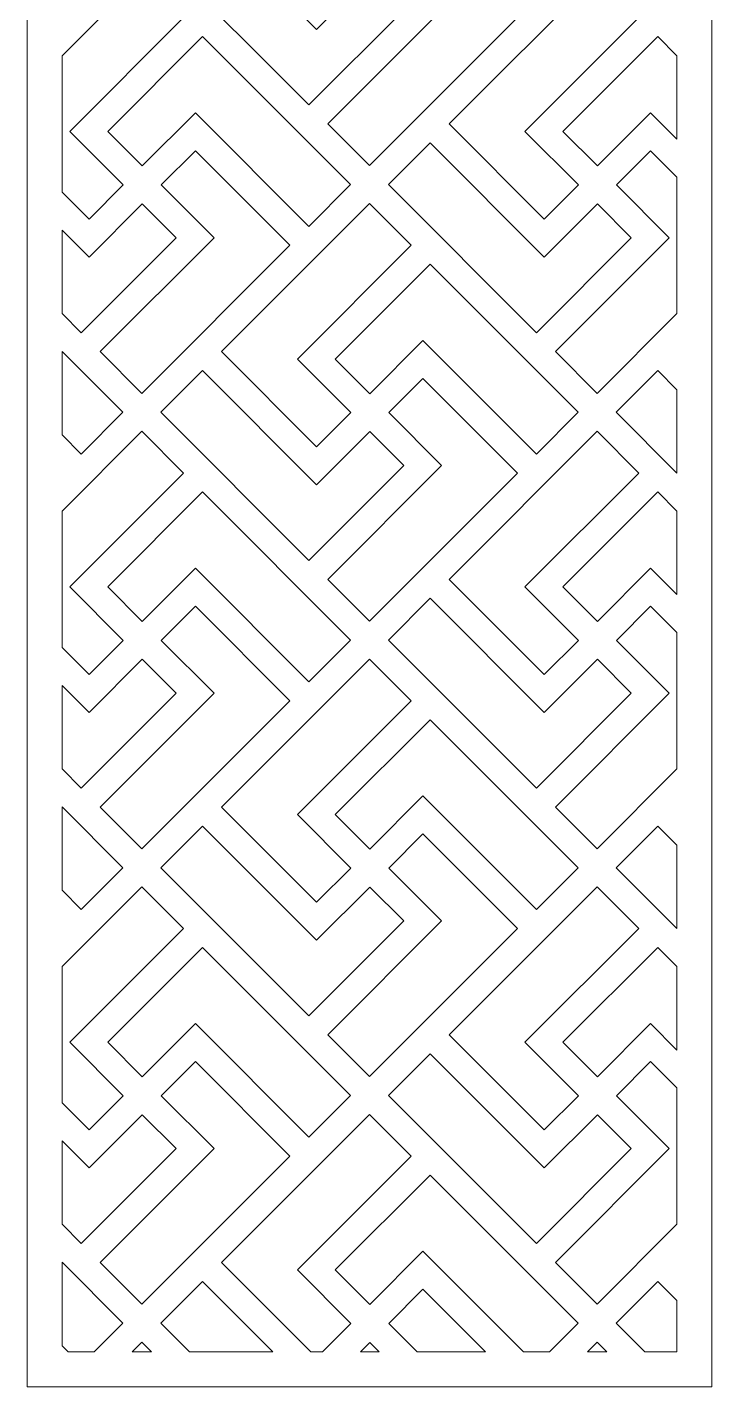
# Model space of a CAD drawing. Header units: centimetres. Extents: x -14 to -1.9, y -9.5 to 9.5.
# Drawn here: x -14.01 to -8.6, y -9.5 to 1.24 of the extents above; entities that cross this region are included whole.
import ezdxf

# ---------------------------------------------------------------- set-up
doc = ezdxf.new("R2010")
doc.units = ezdxf.units.CM
doc.header["$MEASUREMENT"] = 0
doc.layers.add('layer 1', color=7, linetype='Continuous')

msp = doc.modelspace()

# ---------------------------------------------------------------- linework, layer by layer
at = {"layer": 'layer 1', "color": 250, "lineweight": 9}
msp.add_open_spline([(-14.00925, 9.5), (-14.00925, 9.5), (-8.59617, 9.5), (-8.59617, 9.5), (-8.59617, 9.5), (-8.59617, 9.5), (-8.59617, -9.5), (-8.59617, -9.5), (-8.59617, -9.5), (-8.59617, -9.5), (-14.00925, -9.5), (-14.00925, -9.5), (-14.00925, -9.5), (-14.00925, -9.5), (-14.00925, 9.5), (-14.00925, 9.5)], degree=3, knots=[0, 0, 0, 0, 0.2, 0.2, 0.2, 0.2, 0.4, 0.4, 0.4, 0.4, 0.6, 0.6, 0.6, 0.6, 1, 1, 1, 1], dxfattribs=at)
at = {"layer": 'layer 1', "color": 7, "lineweight": 9}
for points, knots in [([(-12.62256, 2.12906), (-12.62256, 2.12906), (-12.95222, 1.79939), (-12.95222, 1.79939), (-12.95222, 1.79939), (-12.95222, 1.79939), (-11.78222, 0.62941), (-11.78222, 0.62941), (-11.78222, 0.62941), (-11.78222, 0.62941), (-11.03239, 1.37925), (-11.03239, 1.37925), (-11.03239, 1.37925), (-11.03239, 1.37925), (-11.30028, 1.64717), (-11.30028, 1.64717), (-11.30028, 1.64717), (-11.30028, 1.64717), (-11.72048, 1.22697), (-11.72048, 1.22697), (-11.72048, 1.22697), (-11.72048, 1.22697), (-12.62256, 2.12906), (-12.62256, 2.12906)], [0, 0, 0, 0, 0.14285714, 0.14285714, 0.14285714, 0.14285714, 0.28571429, 0.28571429, 0.28571429, 0.28571429, 0.42857143, 0.42857143, 0.42857143, 0.42857143, 0.57142857, 0.57142857, 0.57142857, 0.57142857, 0.71428571, 0.71428571, 0.71428571, 0.71428571, 1, 1, 1, 1]), ([(-11.30273, 0.14988), (-11.30273, 0.14988), (-10.13272, 1.31988), (-10.13272, 1.31988), (-10.13272, 1.31988), (-10.13272, 1.31988), (-10.88012, 2.06732), (-10.88012, 2.06732), (-10.88012, 2.06732), (-10.88012, 2.06732), (-11.15042, 1.79702), (-11.15042, 1.79702), (-11.15042, 1.79702), (-11.15042, 1.79702), (-10.73267, 1.37925), (-10.73267, 1.37925), (-10.73267, 1.37925), (-10.73267, 1.37925), (-11.63237, 0.47954), (-11.63237, 0.47954), (-11.63237, 0.47954), (-11.63237, 0.47954), (-11.30273, 0.14988), (-11.30273, 0.14988)], [0, 0, 0, 0, 0.14285714, 0.14285714, 0.14285714, 0.14285714, 0.28571429, 0.28571429, 0.28571429, 0.28571429, 0.42857143, 0.42857143, 0.42857143, 0.42857143, 0.57142857, 0.57142857, 0.57142857, 0.57142857, 0.71428571, 0.71428571, 0.71428571, 0.71428571, 1, 1, 1, 1]), ([(-13.73319, -0.05939), (-13.73319, -0.05939), (-13.73319, 1.01842), (-13.73319, 1.01842), (-13.73319, 1.01842), (-13.73319, 1.01842), (-13.10211, 1.64952), (-13.10211, 1.64952), (-13.10211, 1.64952), (-13.10211, 1.64952), (-12.77243, 1.31986), (-12.77243, 1.31986), (-12.77243, 1.31986), (-12.77243, 1.31986), (-13.67211, 0.4202), (-13.67211, 0.4202), (-13.67211, 0.4202), (-13.67211, 0.4202), (-13.24953, -0.00238), (-13.24953, -0.00238), (-13.24953, -0.00238), (-13.24953, -0.00238), (-13.51989, -0.2727), (-13.51989, -0.2727), (-13.51989, -0.2727), (-13.51989, -0.2727), (-13.73319, -0.05939), (-13.73319, -0.05939)], [0, 0, 0, 0, 0.125, 0.125, 0.125, 0.125, 0.25, 0.25, 0.25, 0.25, 0.375, 0.375, 0.375, 0.375, 0.5, 0.5, 0.5, 0.5, 0.625, 0.625, 0.625, 0.625, 0.75, 0.75, 0.75, 0.75, 1, 1, 1, 1]), ([(-9.17368, 1.31986), (-9.17368, 1.31986), (-9.50332, 1.64952), (-9.50332, 1.64952), (-9.50332, 1.64952), (-9.50332, 1.64952), (-10.67333, 0.47951), (-10.67333, 0.47951), (-10.67333, 0.47951), (-10.67333, 0.47951), (-9.92108, -0.2727), (-9.92108, -0.2727), (-9.92108, -0.2727), (-9.92108, -0.2727), (-9.65074, -0.00238), (-9.65074, -0.00238), (-9.65074, -0.00238), (-9.65074, -0.00238), (-10.07332, 0.4202), (-10.07332, 0.4202), (-10.07332, 0.4202), (-10.07332, 0.4202), (-9.17368, 1.31986), (-9.17368, 1.31986)], [0, 0, 0, 0, 0.14285714, 0.14285714, 0.14285714, 0.14285714, 0.28571429, 0.28571429, 0.28571429, 0.28571429, 0.42857143, 0.42857143, 0.42857143, 0.42857143, 0.57142857, 0.57142857, 0.57142857, 0.57142857, 0.71428571, 0.71428571, 0.71428571, 0.71428571, 1, 1, 1, 1]), ([(-11.4526, 0.00001), (-11.4526, 0.00001), (-12.62261, 1.16999), (-12.62261, 1.16999), (-12.62261, 1.16999), (-12.62261, 1.16999), (-13.37241, 0.4202), (-13.37241, 0.4202), (-13.37241, 0.4202), (-13.37241, 0.4202), (-13.09968, 0.14747), (-13.09968, 0.14747), (-13.09968, 0.14747), (-13.09968, 0.14747), (-12.67953, 0.56763), (-12.67953, 0.56763), (-12.67953, 0.56763), (-12.67953, 0.56763), (-11.78225, -0.32965), (-11.78225, -0.32965), (-11.78225, -0.32965), (-11.78225, -0.32965), (-11.4526, 0.00001), (-11.4526, 0.00001)], [0, 0, 0, 0, 0.14285714, 0.14285714, 0.14285714, 0.14285714, 0.28571429, 0.28571429, 0.28571429, 0.28571429, 0.42857143, 0.42857143, 0.42857143, 0.42857143, 0.57142857, 0.57142857, 0.57142857, 0.57142857, 0.71428571, 0.71428571, 0.71428571, 0.71428571, 1, 1, 1, 1]), ([(-8.8722, 1.01842), (-8.8722, 1.01842), (-8.8722, 0.35912), (-8.8722, 0.35912), (-8.8722, 0.35912), (-8.8722, 0.35912), (-9.08074, 0.56763), (-9.08074, 0.56763), (-9.08074, 0.56763), (-9.08074, 0.56763), (-9.50089, 0.14747), (-9.50089, 0.14747), (-9.50089, 0.14747), (-9.50089, 0.14747), (-9.77359, 0.4202), (-9.77359, 0.4202), (-9.77359, 0.4202), (-9.77359, 0.4202), (-9.02379, 1.16999), (-9.02379, 1.16999), (-9.02379, 1.16999), (-9.02379, 1.16999), (-8.8722, 1.01842), (-8.8722, 1.01842)], [0, 0, 0, 0, 0.14285714, 0.14285714, 0.14285714, 0.14285714, 0.28571429, 0.28571429, 0.28571429, 0.28571429, 0.42857143, 0.42857143, 0.42857143, 0.42857143, 0.57142857, 0.57142857, 0.57142857, 0.57142857, 0.71428571, 0.71428571, 0.71428571, 0.71428571, 1, 1, 1, 1]), ([(-10.82315, 0.32965), (-10.82315, 0.32965), (-11.15282, 0.00001), (-11.15282, 0.00001), (-11.15282, 0.00001), (-11.15282, 0.00001), (-9.98284, -1.17), (-9.98284, -1.17), (-9.98284, -1.17), (-9.98284, -1.17), (-9.23299, -0.42015), (-9.23299, -0.42015), (-9.23299, -0.42015), (-9.23299, -0.42015), (-9.50089, -0.15225), (-9.50089, -0.15225), (-9.50089, -0.15225), (-9.50089, -0.15225), (-9.92108, -0.57242), (-9.92108, -0.57242), (-9.92108, -0.57242), (-9.92108, -0.57242), (-10.82315, 0.32965), (-10.82315, 0.32965)], [0, 0, 0, 0, 0.14285714, 0.14285714, 0.14285714, 0.14285714, 0.28571429, 0.28571429, 0.28571429, 0.28571429, 0.42857143, 0.42857143, 0.42857143, 0.42857143, 0.57142857, 0.57142857, 0.57142857, 0.57142857, 0.71428571, 0.71428571, 0.71428571, 0.71428571, 1, 1, 1, 1]), ([(-13.43177, -1.31985), (-13.43177, -1.31985), (-13.10211, -1.6495), (-13.10211, -1.6495), (-13.10211, -1.6495), (-13.10211, -1.6495), (-11.9321, -0.47952), (-11.9321, -0.47952), (-11.9321, -0.47952), (-11.9321, -0.47952), (-12.67953, 0.26792), (-12.67953, 0.26792), (-12.67953, 0.26792), (-12.67953, 0.26792), (-12.94983, -0.00238), (-12.94983, -0.00238), (-12.94983, -0.00238), (-12.94983, -0.00238), (-12.53205, -0.42015), (-12.53205, -0.42015), (-12.53205, -0.42015), (-12.53205, -0.42015), (-13.43177, -1.31985), (-13.43177, -1.31985)], [0, 0, 0, 0, 0.14285714, 0.14285714, 0.14285714, 0.14285714, 0.28571429, 0.28571429, 0.28571429, 0.28571429, 0.42857143, 0.42857143, 0.42857143, 0.42857143, 0.57142857, 0.57142857, 0.57142857, 0.57142857, 0.71428571, 0.71428571, 0.71428571, 0.71428571, 1, 1, 1, 1]), ([(-8.8722, 0.0594), (-8.8722, 0.0594), (-8.8722, -1.01841), (-8.8722, -1.01841), (-8.8722, -1.01841), (-8.8722, -1.01841), (-9.50332, -1.6495), (-9.50332, -1.6495), (-9.50332, -1.6495), (-9.50332, -1.6495), (-9.83297, -1.31985), (-9.83297, -1.31985), (-9.83297, -1.31985), (-9.83297, -1.31985), (-8.93325, -0.42015), (-8.93325, -0.42015), (-8.93325, -0.42015), (-8.93325, -0.42015), (-9.35104, -0.00238), (-9.35104, -0.00238), (-9.35104, -0.00238), (-9.35104, -0.00238), (-9.08074, 0.26791), (-9.08074, 0.26791), (-9.08074, 0.26791), (-9.08074, 0.26791), (-8.8722, 0.0594), (-8.8722, 0.0594)], [0, 0, 0, 0, 0.125, 0.125, 0.125, 0.125, 0.25, 0.25, 0.25, 0.25, 0.375, 0.375, 0.375, 0.375, 0.5, 0.5, 0.5, 0.5, 0.625, 0.625, 0.625, 0.625, 0.75, 0.75, 0.75, 0.75, 1, 1, 1, 1]), ([(-13.73319, -1.01841), (-13.73319, -1.01841), (-13.73319, -0.35911), (-13.73319, -0.35911), (-13.73319, -0.35911), (-13.73319, -0.35911), (-13.51989, -0.57242), (-13.51989, -0.57242), (-13.51989, -0.57242), (-13.51989, -0.57242), (-13.09968, -0.15225), (-13.09968, -0.15225), (-13.09968, -0.15225), (-13.09968, -0.15225), (-12.83177, -0.42015), (-12.83177, -0.42015), (-12.83177, -0.42015), (-12.83177, -0.42015), (-13.5816, -1.17), (-13.5816, -1.17), (-13.5816, -1.17), (-13.5816, -1.17), (-13.73319, -1.01841), (-13.73319, -1.01841)], [0, 0, 0, 0, 0.14285714, 0.14285714, 0.14285714, 0.14285714, 0.28571429, 0.28571429, 0.28571429, 0.28571429, 0.42857143, 0.42857143, 0.42857143, 0.42857143, 0.57142857, 0.57142857, 0.57142857, 0.57142857, 0.71428571, 0.71428571, 0.71428571, 0.71428571, 1, 1, 1, 1]), ([(-10.97306, -0.47954), (-10.97306, -0.47954), (-11.30273, -0.14989), (-11.30273, -0.14989), (-11.30273, -0.14989), (-11.30273, -0.14989), (-12.4727, -1.31988), (-12.4727, -1.31988), (-12.4727, -1.31988), (-12.4727, -1.31988), (-11.72048, -2.0721), (-11.72048, -2.0721), (-11.72048, -2.0721), (-11.72048, -2.0721), (-11.45015, -1.80177), (-11.45015, -1.80177), (-11.45015, -1.80177), (-11.45015, -1.80177), (-11.8727, -1.3792), (-11.8727, -1.3792), (-11.8727, -1.3792), (-11.8727, -1.3792), (-10.97306, -0.47954), (-10.97306, -0.47954)], [0, 0, 0, 0, 0.14285714, 0.14285714, 0.14285714, 0.14285714, 0.28571429, 0.28571429, 0.28571429, 0.28571429, 0.42857143, 0.42857143, 0.42857143, 0.42857143, 0.57142857, 0.57142857, 0.57142857, 0.57142857, 0.71428571, 0.71428571, 0.71428571, 0.71428571, 1, 1, 1, 1]), ([(-9.6532, -1.79941), (-9.6532, -1.79941), (-10.8232, -0.6294), (-10.8232, -0.6294), (-10.8232, -0.6294), (-10.8232, -0.6294), (-11.573, -1.3792), (-11.573, -1.3792), (-11.573, -1.3792), (-11.573, -1.3792), (-11.30028, -1.65192), (-11.30028, -1.65192), (-11.30028, -1.65192), (-11.30028, -1.65192), (-10.88012, -1.23176), (-10.88012, -1.23176), (-10.88012, -1.23176), (-10.88012, -1.23176), (-9.98284, -2.12905), (-9.98284, -2.12905), (-9.98284, -2.12905), (-9.98284, -2.12905), (-9.6532, -1.79941), (-9.6532, -1.79941)], [0, 0, 0, 0, 0.14285714, 0.14285714, 0.14285714, 0.14285714, 0.28571429, 0.28571429, 0.28571429, 0.28571429, 0.42857143, 0.42857143, 0.42857143, 0.42857143, 0.57142857, 0.57142857, 0.57142857, 0.57142857, 0.71428571, 0.71428571, 0.71428571, 0.71428571, 1, 1, 1, 1]), ([(-13.73319, -1.97748), (-13.73319, -1.97748), (-13.73319, -1.3182), (-13.73319, -1.3182), (-13.73319, -1.3182), (-13.73319, -1.3182), (-13.25202, -1.79941), (-13.25202, -1.79941), (-13.25202, -1.79941), (-13.25202, -1.79941), (-13.58166, -2.12905), (-13.58166, -2.12905), (-13.58166, -2.12905), (-13.58166, -2.12905), (-13.73319, -1.97748), (-13.73319, -1.97748)], [0, 0, 0, 0, 0.2, 0.2, 0.2, 0.2, 0.4, 0.4, 0.4, 0.4, 0.6, 0.6, 0.6, 0.6, 1, 1, 1, 1]), ([(-12.95222, -1.79941), (-12.95222, -1.79941), (-11.78222, -2.96939), (-11.78222, -2.96939), (-11.78222, -2.96939), (-11.78222, -2.96939), (-11.03239, -2.21955), (-11.03239, -2.21955), (-11.03239, -2.21955), (-11.03239, -2.21955), (-11.30028, -1.95162), (-11.30028, -1.95162), (-11.30028, -1.95162), (-11.30028, -1.95162), (-11.72048, -2.37183), (-11.72048, -2.37183), (-11.72048, -2.37183), (-11.72048, -2.37183), (-12.62256, -1.46973), (-12.62256, -1.46973), (-12.62256, -1.46973), (-12.62256, -1.46973), (-12.95222, -1.79941), (-12.95222, -1.79941)], [0, 0, 0, 0, 0.14285714, 0.14285714, 0.14285714, 0.14285714, 0.28571429, 0.28571429, 0.28571429, 0.28571429, 0.42857143, 0.42857143, 0.42857143, 0.42857143, 0.57142857, 0.57142857, 0.57142857, 0.57142857, 0.71428571, 0.71428571, 0.71428571, 0.71428571, 1, 1, 1, 1]), ([(-8.8722, -1.6213), (-8.8722, -1.6213), (-8.8722, -2.28058), (-8.8722, -2.28058), (-8.8722, -2.28058), (-8.8722, -2.28058), (-9.35344, -1.79941), (-9.35344, -1.79941), (-9.35344, -1.79941), (-9.35344, -1.79941), (-9.02379, -1.46973), (-9.02379, -1.46973), (-9.02379, -1.46973), (-9.02379, -1.46973), (-8.8722, -1.6213), (-8.8722, -1.6213)], [0, 0, 0, 0, 0.2, 0.2, 0.2, 0.2, 0.4, 0.4, 0.4, 0.4, 0.6, 0.6, 0.6, 0.6, 1, 1, 1, 1]), ([(-11.63237, -3.11926), (-11.63237, -3.11926), (-11.30273, -3.4489), (-11.30273, -3.4489), (-11.30273, -3.4489), (-11.30273, -3.4489), (-10.13272, -2.2789), (-10.13272, -2.2789), (-10.13272, -2.2789), (-10.13272, -2.2789), (-10.88012, -1.53146), (-10.88012, -1.53146), (-10.88012, -1.53146), (-10.88012, -1.53146), (-11.15042, -1.80177), (-11.15042, -1.80177), (-11.15042, -1.80177), (-11.15042, -1.80177), (-10.73267, -2.21955), (-10.73267, -2.21955), (-10.73267, -2.21955), (-10.73267, -2.21955), (-11.63237, -3.11926), (-11.63237, -3.11926)], [0, 0, 0, 0, 0.14285714, 0.14285714, 0.14285714, 0.14285714, 0.28571429, 0.28571429, 0.28571429, 0.28571429, 0.42857143, 0.42857143, 0.42857143, 0.42857143, 0.57142857, 0.57142857, 0.57142857, 0.57142857, 0.71428571, 0.71428571, 0.71428571, 0.71428571, 1, 1, 1, 1]), ([(-13.73319, -3.65818), (-13.73319, -3.65818), (-13.73319, -2.58036), (-13.73319, -2.58036), (-13.73319, -2.58036), (-13.73319, -2.58036), (-13.10211, -1.94928), (-13.10211, -1.94928), (-13.10211, -1.94928), (-13.10211, -1.94928), (-12.77243, -2.27892), (-12.77243, -2.27892), (-12.77243, -2.27892), (-12.77243, -2.27892), (-13.67211, -3.1786), (-13.67211, -3.1786), (-13.67211, -3.1786), (-13.67211, -3.1786), (-13.24953, -3.60118), (-13.24953, -3.60118), (-13.24953, -3.60118), (-13.24953, -3.60118), (-13.51989, -3.8715), (-13.51989, -3.8715), (-13.51989, -3.8715), (-13.51989, -3.8715), (-13.73319, -3.65818), (-13.73319, -3.65818)], [0, 0, 0, 0, 0.125, 0.125, 0.125, 0.125, 0.25, 0.25, 0.25, 0.25, 0.375, 0.375, 0.375, 0.375, 0.5, 0.5, 0.5, 0.5, 0.625, 0.625, 0.625, 0.625, 0.75, 0.75, 0.75, 0.75, 1, 1, 1, 1]), ([(-9.17368, -2.27892), (-9.17368, -2.27892), (-9.50332, -1.94928), (-9.50332, -1.94928), (-9.50332, -1.94928), (-9.50332, -1.94928), (-10.67333, -3.11929), (-10.67333, -3.11929), (-10.67333, -3.11929), (-10.67333, -3.11929), (-9.92108, -3.8715), (-9.92108, -3.8715), (-9.92108, -3.8715), (-9.92108, -3.8715), (-9.65074, -3.60118), (-9.65074, -3.60118), (-9.65074, -3.60118), (-9.65074, -3.60118), (-10.07332, -3.1786), (-10.07332, -3.1786), (-10.07332, -3.1786), (-10.07332, -3.1786), (-9.17368, -2.27892), (-9.17368, -2.27892)], [0, 0, 0, 0, 0.14285714, 0.14285714, 0.14285714, 0.14285714, 0.28571429, 0.28571429, 0.28571429, 0.28571429, 0.42857143, 0.42857143, 0.42857143, 0.42857143, 0.57142857, 0.57142857, 0.57142857, 0.57142857, 0.71428571, 0.71428571, 0.71428571, 0.71428571, 1, 1, 1, 1]), ([(-11.4526, -3.59878), (-11.4526, -3.59878), (-12.62261, -2.42881), (-12.62261, -2.42881), (-12.62261, -2.42881), (-12.62261, -2.42881), (-13.37241, -3.1786), (-13.37241, -3.1786), (-13.37241, -3.1786), (-13.37241, -3.1786), (-13.09968, -3.45133), (-13.09968, -3.45133), (-13.09968, -3.45133), (-13.09968, -3.45133), (-12.67953, -3.03117), (-12.67953, -3.03117), (-12.67953, -3.03117), (-12.67953, -3.03117), (-11.78225, -3.92845), (-11.78225, -3.92845), (-11.78225, -3.92845), (-11.78225, -3.92845), (-11.4526, -3.59878), (-11.4526, -3.59878)], [0, 0, 0, 0, 0.14285714, 0.14285714, 0.14285714, 0.14285714, 0.28571429, 0.28571429, 0.28571429, 0.28571429, 0.42857143, 0.42857143, 0.42857143, 0.42857143, 0.57142857, 0.57142857, 0.57142857, 0.57142857, 0.71428571, 0.71428571, 0.71428571, 0.71428571, 1, 1, 1, 1]), ([(-8.8722, -2.58036), (-8.8722, -2.58036), (-8.8722, -3.23968), (-8.8722, -3.23968), (-8.8722, -3.23968), (-8.8722, -3.23968), (-9.08074, -3.03117), (-9.08074, -3.03117), (-9.08074, -3.03117), (-9.08074, -3.03117), (-9.50089, -3.45133), (-9.50089, -3.45133), (-9.50089, -3.45133), (-9.50089, -3.45133), (-9.77359, -3.1786), (-9.77359, -3.1786), (-9.77359, -3.1786), (-9.77359, -3.1786), (-9.02379, -2.42881), (-9.02379, -2.42881), (-9.02379, -2.42881), (-9.02379, -2.42881), (-8.8722, -2.58036), (-8.8722, -2.58036)], [0, 0, 0, 0, 0.14285714, 0.14285714, 0.14285714, 0.14285714, 0.28571429, 0.28571429, 0.28571429, 0.28571429, 0.42857143, 0.42857143, 0.42857143, 0.42857143, 0.57142857, 0.57142857, 0.57142857, 0.57142857, 0.71428571, 0.71428571, 0.71428571, 0.71428571, 1, 1, 1, 1]), ([(-11.15282, -3.59878), (-11.15282, -3.59878), (-9.98284, -4.76879), (-9.98284, -4.76879), (-9.98284, -4.76879), (-9.98284, -4.76879), (-9.23299, -4.01893), (-9.23299, -4.01893), (-9.23299, -4.01893), (-9.23299, -4.01893), (-9.50089, -3.75103), (-9.50089, -3.75103), (-9.50089, -3.75103), (-9.50089, -3.75103), (-9.92108, -4.17121), (-9.92108, -4.17121), (-9.92108, -4.17121), (-9.92108, -4.17121), (-10.82315, -3.26914), (-10.82315, -3.26914), (-10.82315, -3.26914), (-10.82315, -3.26914), (-11.15282, -3.59878), (-11.15282, -3.59878)], [0, 0, 0, 0, 0.14285714, 0.14285714, 0.14285714, 0.14285714, 0.28571429, 0.28571429, 0.28571429, 0.28571429, 0.42857143, 0.42857143, 0.42857143, 0.42857143, 0.57142857, 0.57142857, 0.57142857, 0.57142857, 0.71428571, 0.71428571, 0.71428571, 0.71428571, 1, 1, 1, 1]), ([(-13.10211, -5.24831), (-13.10211, -5.24831), (-11.9321, -4.0783), (-11.9321, -4.0783), (-11.9321, -4.0783), (-11.9321, -4.0783), (-12.67953, -3.33088), (-12.67953, -3.33088), (-12.67953, -3.33088), (-12.67953, -3.33088), (-12.94983, -3.60118), (-12.94983, -3.60118), (-12.94983, -3.60118), (-12.94983, -3.60118), (-12.53205, -4.01893), (-12.53205, -4.01893), (-12.53205, -4.01893), (-12.53205, -4.01893), (-13.43177, -4.91864), (-13.43177, -4.91864), (-13.43177, -4.91864), (-13.43177, -4.91864), (-13.10211, -5.24831), (-13.10211, -5.24831)], [0, 0, 0, 0, 0.14285714, 0.14285714, 0.14285714, 0.14285714, 0.28571429, 0.28571429, 0.28571429, 0.28571429, 0.42857143, 0.42857143, 0.42857143, 0.42857143, 0.57142857, 0.57142857, 0.57142857, 0.57142857, 0.71428571, 0.71428571, 0.71428571, 0.71428571, 1, 1, 1, 1]), ([(-8.8722, -3.53939), (-8.8722, -3.53939), (-8.8722, -4.61722), (-8.8722, -4.61722), (-8.8722, -4.61722), (-8.8722, -4.61722), (-9.50332, -5.24831), (-9.50332, -5.24831), (-9.50332, -5.24831), (-9.50332, -5.24831), (-9.83297, -4.91864), (-9.83297, -4.91864), (-9.83297, -4.91864), (-9.83297, -4.91864), (-8.93325, -4.01893), (-8.93325, -4.01893), (-8.93325, -4.01893), (-8.93325, -4.01893), (-9.35104, -3.60118), (-9.35104, -3.60118), (-9.35104, -3.60118), (-9.35104, -3.60118), (-9.08074, -3.33088), (-9.08074, -3.33088), (-9.08074, -3.33088), (-9.08074, -3.33088), (-8.8722, -3.53939), (-8.8722, -3.53939)], [0, 0, 0, 0, 0.125, 0.125, 0.125, 0.125, 0.25, 0.25, 0.25, 0.25, 0.375, 0.375, 0.375, 0.375, 0.5, 0.5, 0.5, 0.5, 0.625, 0.625, 0.625, 0.625, 0.75, 0.75, 0.75, 0.75, 1, 1, 1, 1]), ([(-13.73319, -4.6172), (-13.73319, -4.6172), (-13.73319, -3.95791), (-13.73319, -3.95791), (-13.73319, -3.95791), (-13.73319, -3.95791), (-13.51989, -4.17121), (-13.51989, -4.17121), (-13.51989, -4.17121), (-13.51989, -4.17121), (-13.09968, -3.75103), (-13.09968, -3.75103), (-13.09968, -3.75103), (-13.09968, -3.75103), (-12.83177, -4.01893), (-12.83177, -4.01893), (-12.83177, -4.01893), (-12.83177, -4.01893), (-13.5816, -4.76879), (-13.5816, -4.76879), (-13.5816, -4.76879), (-13.5816, -4.76879), (-13.73319, -4.6172), (-13.73319, -4.6172)], [0, 0, 0, 0, 0.14285714, 0.14285714, 0.14285714, 0.14285714, 0.28571429, 0.28571429, 0.28571429, 0.28571429, 0.42857143, 0.42857143, 0.42857143, 0.42857143, 0.57142857, 0.57142857, 0.57142857, 0.57142857, 0.71428571, 0.71428571, 0.71428571, 0.71428571, 1, 1, 1, 1]), ([(-10.97306, -4.07834), (-10.97306, -4.07834), (-11.30273, -3.74869), (-11.30273, -3.74869), (-11.30273, -3.74869), (-11.30273, -3.74869), (-12.4727, -4.91867), (-12.4727, -4.91867), (-12.4727, -4.91867), (-12.4727, -4.91867), (-11.72048, -5.67092), (-11.72048, -5.67092), (-11.72048, -5.67092), (-11.72048, -5.67092), (-11.45015, -5.40056), (-11.45015, -5.40056), (-11.45015, -5.40056), (-11.45015, -5.40056), (-11.8727, -4.978), (-11.8727, -4.978), (-11.8727, -4.978), (-11.8727, -4.978), (-10.97306, -4.07834), (-10.97306, -4.07834)], [0, 0, 0, 0, 0.14285714, 0.14285714, 0.14285714, 0.14285714, 0.28571429, 0.28571429, 0.28571429, 0.28571429, 0.42857143, 0.42857143, 0.42857143, 0.42857143, 0.57142857, 0.57142857, 0.57142857, 0.57142857, 0.71428571, 0.71428571, 0.71428571, 0.71428571, 1, 1, 1, 1]), ([(-9.6532, -5.39819), (-9.6532, -5.39819), (-10.8232, -4.22819), (-10.8232, -4.22819), (-10.8232, -4.22819), (-10.8232, -4.22819), (-11.573, -4.978), (-11.573, -4.978), (-11.573, -4.978), (-11.573, -4.978), (-11.30028, -5.25071), (-11.30028, -5.25071), (-11.30028, -5.25071), (-11.30028, -5.25071), (-10.88012, -4.83055), (-10.88012, -4.83055), (-10.88012, -4.83055), (-10.88012, -4.83055), (-9.98284, -5.72783), (-9.98284, -5.72783), (-9.98284, -5.72783), (-9.98284, -5.72783), (-9.6532, -5.39819), (-9.6532, -5.39819)], [0, 0, 0, 0, 0.14285714, 0.14285714, 0.14285714, 0.14285714, 0.28571429, 0.28571429, 0.28571429, 0.28571429, 0.42857143, 0.42857143, 0.42857143, 0.42857143, 0.57142857, 0.57142857, 0.57142857, 0.57142857, 0.71428571, 0.71428571, 0.71428571, 0.71428571, 1, 1, 1, 1]), ([(-13.73319, -5.5763), (-13.73319, -5.5763), (-13.73319, -4.91698), (-13.73319, -4.91698), (-13.73319, -4.91698), (-13.73319, -4.91698), (-13.25202, -5.39819), (-13.25202, -5.39819), (-13.25202, -5.39819), (-13.25202, -5.39819), (-13.58166, -5.72783), (-13.58166, -5.72783), (-13.58166, -5.72783), (-13.58166, -5.72783), (-13.73319, -5.5763), (-13.73319, -5.5763)], [0, 0, 0, 0, 0.2, 0.2, 0.2, 0.2, 0.4, 0.4, 0.4, 0.4, 0.6, 0.6, 0.6, 0.6, 1, 1, 1, 1]), ([(-12.62256, -5.06855), (-12.62256, -5.06855), (-12.95222, -5.39819), (-12.95222, -5.39819), (-12.95222, -5.39819), (-12.95222, -5.39819), (-11.78222, -6.56819), (-11.78222, -6.56819), (-11.78222, -6.56819), (-11.78222, -6.56819), (-11.03239, -5.81834), (-11.03239, -5.81834), (-11.03239, -5.81834), (-11.03239, -5.81834), (-11.30028, -5.55043), (-11.30028, -5.55043), (-11.30028, -5.55043), (-11.30028, -5.55043), (-11.72048, -5.97062), (-11.72048, -5.97062), (-11.72048, -5.97062), (-11.72048, -5.97062), (-12.62256, -5.06855), (-12.62256, -5.06855)], [0, 0, 0, 0, 0.14285714, 0.14285714, 0.14285714, 0.14285714, 0.28571429, 0.28571429, 0.28571429, 0.28571429, 0.42857143, 0.42857143, 0.42857143, 0.42857143, 0.57142857, 0.57142857, 0.57142857, 0.57142857, 0.71428571, 0.71428571, 0.71428571, 0.71428571, 1, 1, 1, 1]), ([(-11.30273, -7.04769), (-11.30273, -7.04769), (-10.13272, -5.87771), (-10.13272, -5.87771), (-10.13272, -5.87771), (-10.13272, -5.87771), (-10.88012, -5.13028), (-10.88012, -5.13028), (-10.88012, -5.13028), (-10.88012, -5.13028), (-11.15042, -5.40056), (-11.15042, -5.40056), (-11.15042, -5.40056), (-11.15042, -5.40056), (-10.73267, -5.81834), (-10.73267, -5.81834), (-10.73267, -5.81834), (-10.73267, -5.81834), (-11.63237, -6.71804), (-11.63237, -6.71804), (-11.63237, -6.71804), (-11.63237, -6.71804), (-11.30273, -7.04769), (-11.30273, -7.04769)], [0, 0, 0, 0, 0.14285714, 0.14285714, 0.14285714, 0.14285714, 0.28571429, 0.28571429, 0.28571429, 0.28571429, 0.42857143, 0.42857143, 0.42857143, 0.42857143, 0.57142857, 0.57142857, 0.57142857, 0.57142857, 0.71428571, 0.71428571, 0.71428571, 0.71428571, 1, 1, 1, 1]), ([(-8.8722, -5.22008), (-8.8722, -5.22008), (-8.8722, -5.8794), (-8.8722, -5.8794), (-8.8722, -5.8794), (-8.8722, -5.8794), (-9.35344, -5.39819), (-9.35344, -5.39819), (-9.35344, -5.39819), (-9.35344, -5.39819), (-9.02379, -5.06855), (-9.02379, -5.06855), (-9.02379, -5.06855), (-9.02379, -5.06855), (-8.8722, -5.22008), (-8.8722, -5.22008)], [0, 0, 0, 0, 0.2, 0.2, 0.2, 0.2, 0.4, 0.4, 0.4, 0.4, 0.6, 0.6, 0.6, 0.6, 1, 1, 1, 1]), ([(-13.73319, -7.25697), (-13.73319, -7.25697), (-13.73319, -6.17916), (-13.73319, -6.17916), (-13.73319, -6.17916), (-13.73319, -6.17916), (-13.10211, -5.54807), (-13.10211, -5.54807), (-13.10211, -5.54807), (-13.10211, -5.54807), (-12.77243, -5.87774), (-12.77243, -5.87774), (-12.77243, -5.87774), (-12.77243, -5.87774), (-13.67211, -6.77738), (-13.67211, -6.77738), (-13.67211, -6.77738), (-13.67211, -6.77738), (-13.24953, -7.19996), (-13.24953, -7.19996), (-13.24953, -7.19996), (-13.24953, -7.19996), (-13.51989, -7.4703), (-13.51989, -7.4703), (-13.51989, -7.4703), (-13.51989, -7.4703), (-13.73319, -7.25697), (-13.73319, -7.25697)], [0, 0, 0, 0, 0.125, 0.125, 0.125, 0.125, 0.25, 0.25, 0.25, 0.25, 0.375, 0.375, 0.375, 0.375, 0.5, 0.5, 0.5, 0.5, 0.625, 0.625, 0.625, 0.625, 0.75, 0.75, 0.75, 0.75, 1, 1, 1, 1]), ([(-9.17365, -5.87774), (-9.17365, -5.87774), (-9.50332, -5.54807), (-9.50332, -5.54807), (-9.50332, -5.54807), (-9.50332, -5.54807), (-10.67333, -6.71808), (-10.67333, -6.71808), (-10.67333, -6.71808), (-10.67333, -6.71808), (-9.92108, -7.4703), (-9.92108, -7.4703), (-9.92108, -7.4703), (-9.92108, -7.4703), (-9.65074, -7.19996), (-9.65074, -7.19996), (-9.65074, -7.19996), (-9.65074, -7.19996), (-10.07332, -6.77738), (-10.07332, -6.77738), (-10.07332, -6.77738), (-10.07332, -6.77738), (-9.17365, -5.87774), (-9.17365, -5.87774)], [0, 0, 0, 0, 0.14285714, 0.14285714, 0.14285714, 0.14285714, 0.28571429, 0.28571429, 0.28571429, 0.28571429, 0.42857143, 0.42857143, 0.42857143, 0.42857143, 0.57142857, 0.57142857, 0.57142857, 0.57142857, 0.71428571, 0.71428571, 0.71428571, 0.71428571, 1, 1, 1, 1]), ([(-11.4526, -7.19759), (-11.4526, -7.19759), (-12.62261, -6.02759), (-12.62261, -6.02759), (-12.62261, -6.02759), (-12.62261, -6.02759), (-13.37241, -6.77738), (-13.37241, -6.77738), (-13.37241, -6.77738), (-13.37241, -6.77738), (-13.09968, -7.05011), (-13.09968, -7.05011), (-13.09968, -7.05011), (-13.09968, -7.05011), (-12.67953, -6.62996), (-12.67953, -6.62996), (-12.67953, -6.62996), (-12.67953, -6.62996), (-11.78225, -7.52724), (-11.78225, -7.52724), (-11.78225, -7.52724), (-11.78225, -7.52724), (-11.4526, -7.19759), (-11.4526, -7.19759)], [0, 0, 0, 0, 0.14285714, 0.14285714, 0.14285714, 0.14285714, 0.28571429, 0.28571429, 0.28571429, 0.28571429, 0.42857143, 0.42857143, 0.42857143, 0.42857143, 0.57142857, 0.57142857, 0.57142857, 0.57142857, 0.71428571, 0.71428571, 0.71428571, 0.71428571, 1, 1, 1, 1]), ([(-8.8722, -6.17916), (-8.8722, -6.17916), (-8.8722, -6.83847), (-8.8722, -6.83847), (-8.8722, -6.83847), (-8.8722, -6.83847), (-9.08074, -6.62996), (-9.08074, -6.62996), (-9.08074, -6.62996), (-9.08074, -6.62996), (-9.50089, -7.05011), (-9.50089, -7.05011), (-9.50089, -7.05011), (-9.50089, -7.05011), (-9.77359, -6.77738), (-9.77359, -6.77738), (-9.77359, -6.77738), (-9.77359, -6.77738), (-9.02379, -6.02759), (-9.02379, -6.02759), (-9.02379, -6.02759), (-9.02379, -6.02759), (-8.8722, -6.17916), (-8.8722, -6.17916)], [0, 0, 0, 0, 0.14285714, 0.14285714, 0.14285714, 0.14285714, 0.28571429, 0.28571429, 0.28571429, 0.28571429, 0.42857143, 0.42857143, 0.42857143, 0.42857143, 0.57142857, 0.57142857, 0.57142857, 0.57142857, 0.71428571, 0.71428571, 0.71428571, 0.71428571, 1, 1, 1, 1]), ([(-10.82315, -6.86793), (-10.82315, -6.86793), (-11.15282, -7.19759), (-11.15282, -7.19759), (-11.15282, -7.19759), (-11.15282, -7.19759), (-9.98284, -8.36757), (-9.98284, -8.36757), (-9.98284, -8.36757), (-9.98284, -8.36757), (-9.23299, -7.61772), (-9.23299, -7.61772), (-9.23299, -7.61772), (-9.23299, -7.61772), (-9.50089, -7.34981), (-9.50089, -7.34981), (-9.50089, -7.34981), (-9.50089, -7.34981), (-9.92108, -7.77002), (-9.92108, -7.77002), (-9.92108, -7.77002), (-9.92108, -7.77002), (-10.82315, -6.86793), (-10.82315, -6.86793)], [0, 0, 0, 0, 0.14285714, 0.14285714, 0.14285714, 0.14285714, 0.28571429, 0.28571429, 0.28571429, 0.28571429, 0.42857143, 0.42857143, 0.42857143, 0.42857143, 0.57142857, 0.57142857, 0.57142857, 0.57142857, 0.71428571, 0.71428571, 0.71428571, 0.71428571, 1, 1, 1, 1]), ([(-13.43177, -8.51742), (-13.43177, -8.51742), (-13.10211, -8.8471), (-13.10211, -8.8471), (-13.10211, -8.8471), (-13.10211, -8.8471), (-11.9321, -7.67709), (-11.9321, -7.67709), (-11.9321, -7.67709), (-11.9321, -7.67709), (-12.67953, -6.92966), (-12.67953, -6.92966), (-12.67953, -6.92966), (-12.67953, -6.92966), (-12.94983, -7.19996), (-12.94983, -7.19996), (-12.94983, -7.19996), (-12.94983, -7.19996), (-12.53205, -7.61772), (-12.53205, -7.61772), (-12.53205, -7.61772), (-12.53205, -7.61772), (-13.43177, -8.51742), (-13.43177, -8.51742)], [0, 0, 0, 0, 0.14285714, 0.14285714, 0.14285714, 0.14285714, 0.28571429, 0.28571429, 0.28571429, 0.28571429, 0.42857143, 0.42857143, 0.42857143, 0.42857143, 0.57142857, 0.57142857, 0.57142857, 0.57142857, 0.71428571, 0.71428571, 0.71428571, 0.71428571, 1, 1, 1, 1]), ([(-8.8722, -7.13817), (-8.8722, -7.13817), (-8.8722, -8.21602), (-8.8722, -8.21602), (-8.8722, -8.21602), (-8.8722, -8.21602), (-9.50332, -8.8471), (-9.50332, -8.8471), (-9.50332, -8.8471), (-9.50332, -8.8471), (-9.83297, -8.51742), (-9.83297, -8.51742), (-9.83297, -8.51742), (-9.83297, -8.51742), (-8.93325, -7.61772), (-8.93325, -7.61772), (-8.93325, -7.61772), (-8.93325, -7.61772), (-9.35104, -7.19996), (-9.35104, -7.19996), (-9.35104, -7.19996), (-9.35104, -7.19996), (-9.08074, -6.92966), (-9.08074, -6.92966), (-9.08074, -6.92966), (-9.08074, -6.92966), (-8.8722, -7.13817), (-8.8722, -7.13817)], [0, 0, 0, 0, 0.125, 0.125, 0.125, 0.125, 0.25, 0.25, 0.25, 0.25, 0.375, 0.375, 0.375, 0.375, 0.5, 0.5, 0.5, 0.5, 0.625, 0.625, 0.625, 0.625, 0.75, 0.75, 0.75, 0.75, 1, 1, 1, 1]), ([(-13.73319, -8.21602), (-13.73319, -8.21602), (-13.73319, -7.55669), (-13.73319, -7.55669), (-13.73319, -7.55669), (-13.73319, -7.55669), (-13.51989, -7.77002), (-13.51989, -7.77002), (-13.51989, -7.77002), (-13.51989, -7.77002), (-13.09968, -7.34981), (-13.09968, -7.34981), (-13.09968, -7.34981), (-13.09968, -7.34981), (-12.83177, -7.61772), (-12.83177, -7.61772), (-12.83177, -7.61772), (-12.83177, -7.61772), (-13.5816, -8.36757), (-13.5816, -8.36757), (-13.5816, -8.36757), (-13.5816, -8.36757), (-13.73319, -8.21602), (-13.73319, -8.21602)], [0, 0, 0, 0, 0.14285714, 0.14285714, 0.14285714, 0.14285714, 0.28571429, 0.28571429, 0.28571429, 0.28571429, 0.42857143, 0.42857143, 0.42857143, 0.42857143, 0.57142857, 0.57142857, 0.57142857, 0.57142857, 0.71428571, 0.71428571, 0.71428571, 0.71428571, 1, 1, 1, 1]), ([(-11.67474, -9.22394), (-11.67474, -9.22394), (-11.76622, -9.22394), (-11.76622, -9.22394), (-11.76622, -9.22394), (-11.76622, -9.22394), (-12.4727, -8.51748), (-12.4727, -8.51748), (-12.4727, -8.51748), (-12.4727, -8.51748), (-11.30273, -7.34748), (-11.30273, -7.34748), (-11.30273, -7.34748), (-11.30273, -7.34748), (-10.97306, -7.67712), (-10.97306, -7.67712), (-10.97306, -7.67712), (-10.97306, -7.67712), (-11.8727, -8.5768), (-11.8727, -8.5768), (-11.8727, -8.5768), (-11.8727, -8.5768), (-11.45015, -8.99937), (-11.45015, -8.99937), (-11.45015, -8.99937), (-11.45015, -8.99937), (-11.67474, -9.22394), (-11.67474, -9.22394)], [0, 0, 0, 0, 0.125, 0.125, 0.125, 0.125, 0.25, 0.25, 0.25, 0.25, 0.375, 0.375, 0.375, 0.375, 0.5, 0.5, 0.5, 0.5, 0.625, 0.625, 0.625, 0.625, 0.75, 0.75, 0.75, 0.75, 1, 1, 1, 1]), ([(-9.88015, -9.22394), (-9.88015, -9.22394), (-10.08555, -9.22394), (-10.08555, -9.22394), (-10.08555, -9.22394), (-10.08555, -9.22394), (-10.88012, -8.42934), (-10.88012, -8.42934), (-10.88012, -8.42934), (-10.88012, -8.42934), (-11.30028, -8.84949), (-11.30028, -8.84949), (-11.30028, -8.84949), (-11.30028, -8.84949), (-11.573, -8.5768), (-11.573, -8.5768), (-11.573, -8.5768), (-11.573, -8.5768), (-10.8232, -7.82697), (-10.8232, -7.82697), (-10.8232, -7.82697), (-10.8232, -7.82697), (-9.6532, -8.99697), (-9.6532, -8.99697), (-9.6532, -8.99697), (-9.6532, -8.99697), (-9.88015, -9.22394), (-9.88015, -9.22394)], [0, 0, 0, 0, 0.125, 0.125, 0.125, 0.125, 0.25, 0.25, 0.25, 0.25, 0.375, 0.375, 0.375, 0.375, 0.5, 0.5, 0.5, 0.5, 0.625, 0.625, 0.625, 0.625, 0.75, 0.75, 0.75, 0.75, 1, 1, 1, 1]), ([(-13.47895, -9.22394), (-13.47895, -9.22394), (-13.68435, -9.22394), (-13.68435, -9.22394), (-13.68435, -9.22394), (-13.68435, -9.22394), (-13.73319, -9.17508), (-13.73319, -9.17508), (-13.73319, -9.17508), (-13.73319, -9.17508), (-13.73319, -8.51577), (-13.73319, -8.51577), (-13.73319, -8.51577), (-13.73319, -8.51577), (-13.25202, -8.99697), (-13.25202, -8.99697), (-13.25202, -8.99697), (-13.25202, -8.99697), (-13.47895, -9.22394), (-13.47895, -9.22394)], [0, 0, 0, 0, 0.16666667, 0.16666667, 0.16666667, 0.16666667, 0.33333333, 0.33333333, 0.33333333, 0.33333333, 0.5, 0.5, 0.5, 0.5, 0.66666667, 0.66666667, 0.66666667, 0.66666667, 1, 1, 1, 1]), ([(-12.06596, -9.22394), (-12.06596, -9.22394), (-12.72527, -9.22394), (-12.72527, -9.22394), (-12.72527, -9.22394), (-12.72527, -9.22394), (-12.95222, -8.99697), (-12.95222, -8.99697), (-12.95222, -8.99697), (-12.95222, -8.99697), (-12.62256, -8.66733), (-12.62256, -8.66733), (-12.62256, -8.66733), (-12.62256, -8.66733), (-12.06596, -9.22394), (-12.06596, -9.22394)], [0, 0, 0, 0, 0.2, 0.2, 0.2, 0.2, 0.4, 0.4, 0.4, 0.4, 0.6, 0.6, 0.6, 0.6, 1, 1, 1, 1]), ([(-8.8722, -8.81886), (-8.8722, -8.81886), (-8.8722, -9.22394), (-8.8722, -9.22394), (-8.8722, -9.22394), (-8.8722, -9.22394), (-9.12645, -9.22394), (-9.12645, -9.22394), (-9.12645, -9.22394), (-9.12645, -9.22394), (-9.35344, -8.99697), (-9.35344, -8.99697), (-9.35344, -8.99697), (-9.35344, -8.99697), (-9.02379, -8.66733), (-9.02379, -8.66733), (-9.02379, -8.66733), (-9.02379, -8.66733), (-8.8722, -8.81886), (-8.8722, -8.81886)], [0, 0, 0, 0, 0.16666667, 0.16666667, 0.16666667, 0.16666667, 0.33333333, 0.33333333, 0.33333333, 0.33333333, 0.5, 0.5, 0.5, 0.5, 0.66666667, 0.66666667, 0.66666667, 0.66666667, 1, 1, 1, 1]), ([(-10.38526, -9.22394), (-10.38526, -9.22394), (-10.92586, -9.22394), (-10.92586, -9.22394), (-10.92586, -9.22394), (-10.92586, -9.22394), (-11.15042, -8.99937), (-11.15042, -8.99937), (-11.15042, -8.99937), (-11.15042, -8.99937), (-10.88012, -8.72907), (-10.88012, -8.72907), (-10.88012, -8.72907), (-10.88012, -8.72907), (-10.38526, -9.22394), (-10.38526, -9.22394)], [0, 0, 0, 0, 0.2, 0.2, 0.2, 0.2, 0.4, 0.4, 0.4, 0.4, 0.6, 0.6, 0.6, 0.6, 1, 1, 1, 1]), ([(-13.02503, -9.22394), (-13.02503, -9.22394), (-13.17919, -9.22394), (-13.17919, -9.22394), (-13.17919, -9.22394), (-13.17919, -9.22394), (-13.10211, -9.14686), (-13.10211, -9.14686), (-13.10211, -9.14686), (-13.10211, -9.14686), (-13.02503, -9.22394), (-13.02503, -9.22394)], [0, 0, 0, 0, 0.25, 0.25, 0.25, 0.25, 0.5, 0.5, 0.5, 0.5, 1, 1, 1, 1]), ([(-11.22556, -9.22394), (-11.22556, -9.22394), (-11.37501, -9.22394), (-11.37501, -9.22394), (-11.37501, -9.22394), (-11.37501, -9.22394), (-11.30028, -9.14922), (-11.30028, -9.14922), (-11.30028, -9.14922), (-11.30028, -9.14922), (-11.22556, -9.22394), (-11.22556, -9.22394)], [0, 0, 0, 0, 0.25, 0.25, 0.25, 0.25, 0.5, 0.5, 0.5, 0.5, 1, 1, 1, 1]), ([(-9.42624, -9.22394), (-9.42624, -9.22394), (-9.58037, -9.22394), (-9.58037, -9.22394), (-9.58037, -9.22394), (-9.58037, -9.22394), (-9.50332, -9.14686), (-9.50332, -9.14686), (-9.50332, -9.14686), (-9.50332, -9.14686), (-9.42624, -9.22394), (-9.42624, -9.22394)], [0, 0, 0, 0, 0.25, 0.25, 0.25, 0.25, 0.5, 0.5, 0.5, 0.5, 1, 1, 1, 1])]:
    msp.add_open_spline(points, degree=3, knots=knots, dxfattribs=at)

doc.saveas('drawing.dxf')
